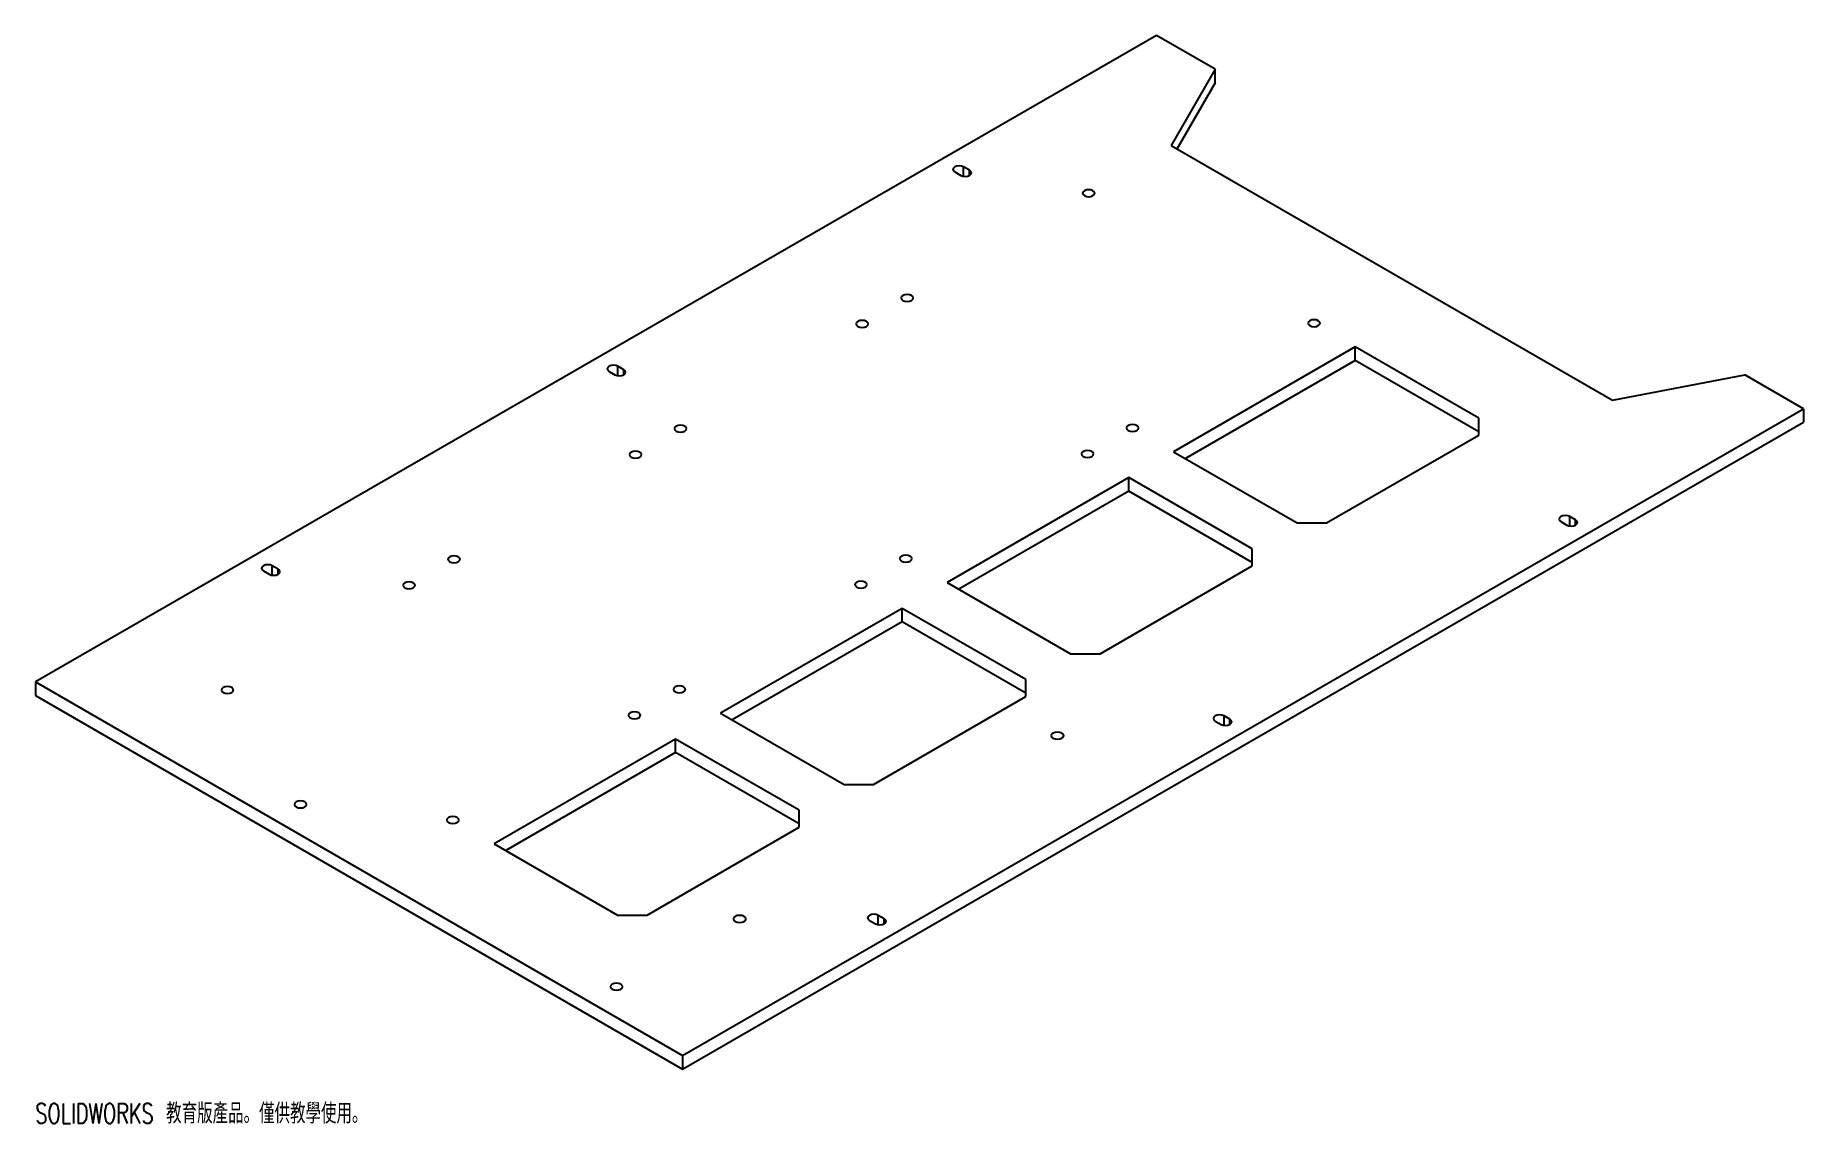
# Paper-space layout '_等角視' of a CAD drawing. Header units: millimetres. Extents: x -212 to 212, y -136 to 126.
import ezdxf

# ---------------------------------------------------------------- set-up
doc = ezdxf.new("R2010")
doc.units = ezdxf.units.MM
doc.styles.add('SLDTEXTSTYLE0', font='TXT', dxfattribs={"width": 0.7, "bigfont": 'bigfont'})

psp = doc.layouts.new('_等角視')

# ---------------------------------------------------------------- linework, layer by layer
at = {"color": 7, "linetype": 'Continuous', "lineweight": 25}
for p, q in [((56.92, 125.93), (-212.49, -29.59)), ((71.06, 117.77), (56.92, 125.93)), ((71.06, 117.77), (60.46, 99.4)), ((71.06, 114.5), (71.06, 117.77)), ((71.06, 114.5), (61.87, 98.58)), ((60.46, 99.4), (166.52, 38.17)), ((12.02, 93.48), (10.61, 94.3)), ((8.49, 93.07), (9.9, 92.25)), ((104.72, 50.99), (61.08, 25.79)), ((104.72, 47.72), (63.91, 24.16)), ((134.42, 33.84), (104.72, 50.99)), ((104.72, 47.72), (104.72, 50.99)), ((134.42, 30.57), (104.72, 47.72)), ((-74.6, 45.11), (-73.19, 44.29)), ((-71.06, 45.52), (-72.48, 46.33)), ((166.52, 38.17), (198.34, 44.29)), ((212.49, 36.13), (198.34, 44.29)), ((-56.92, -119.4), (212.49, 36.13)), ((212.49, 36.13), (212.49, 32.86)), ((-56.92, -122.67), (212.49, 32.86)), ((97.85, 8.65), (134.42, 29.76)), ((134.42, 29.76), (134.42, 33.84)), ((61.08, 25.79), (90.78, 8.65)), ((50.28, 19.55), (6.63, -5.64)), ((79.97, 2.41), (50.28, 19.55)), ((50.28, 16.29), (50.28, 19.55)), ((50.28, 16.29), (9.46, -7.27)), ((79.97, -0.86), (50.28, 16.29)), ((90.78, 8.65), (97.85, 8.65)), ((154.15, 8.98), (155.56, 8.16)), ((157.68, 9.39), (156.27, 10.21)), ((79.97, -1.67), (79.97, 2.41)), ((-157.68, -2.86), (-156.27, -3.67)), ((-154.15, -2.45), (-155.56, -1.63)), ((43.4, -22.79), (79.97, -1.67)), ((6.63, -5.64), (36.33, -22.79)), ((-4.17, -11.88), (-47.81, -37.07)), ((25.53, -29.02), (-4.17, -11.88)), ((-4.17, -15.14), (-4.17, -11.88)), ((-4.17, -15.14), (-44.99, -38.71)), ((25.53, -32.29), (-4.17, -15.14)), ((36.33, -22.79), (43.4, -22.79)), ((-212.49, -29.59), (-212.49, -32.86)), ((-212.49, -29.59), (-56.92, -119.4)), ((25.53, -33.1), (25.53, -29.02)), ((-212.49, -32.86), (-56.92, -122.67)), ((-11.05, -54.22), (25.53, -33.1)), ((-47.81, -37.07), (-18.12, -54.22)), ((74.6, -38.57), (73.19, -37.76)), ((71.06, -38.98), (72.48, -39.8)), ((-58.62, -43.31), (-102.26, -68.5)), ((-58.62, -46.58), (-99.43, -70.14)), ((-28.92, -60.45), (-58.62, -43.31)), ((-58.62, -46.58), (-58.62, -43.31)), ((-28.92, -63.72), (-58.62, -46.58)), ((-18.12, -54.22), (-11.05, -54.22)), ((-28.92, -64.54), (-28.92, -60.45)), ((-65.49, -85.65), (-28.92, -64.54)), ((-102.26, -68.5), (-72.56, -85.65)), ((-72.56, -85.65), (-65.49, -85.65)), ((-12.02, -86.95), (-10.61, -87.76)), ((-8.49, -86.54), (-9.9, -85.72)), ((-56.92, -119.4), (-56.92, -122.67))]:
    psp.add_line(p, q, dxfattribs=at)
at = {"color": 8, "linetype": 'Continuous', "lineweight": 25}
for p, q in [((10.61, 92.03), (10.61, 94.3)), ((12.02, 92.25), (12.02, 93.48)), ((-72.48, 44.06), (-72.48, 46.33)), ((-71.06, 44.29), (-71.06, 45.52)), ((156.27, 7.94), (156.27, 10.21)), ((157.68, 8.16), (157.68, 9.39)), ((-155.56, -3.9), (-155.56, -1.63)), ((-154.15, -3.67), (-154.15, -2.45)), ((73.19, -40.03), (73.19, -37.76)), ((74.6, -39.8), (74.6, -38.57)), ((-9.9, -87.99), (-9.9, -85.72)), ((-8.49, -87.76), (-8.49, -86.54))]:
    psp.add_line(p, q, dxfattribs=at)
at = {"color": 7, "linetype": 'Continuous', "lineweight": 25, "flags": 128}
for points in [[(10.61, 94.3), (10.12, 94.48), (9.55, 94.55), (8.97, 94.48), (8.49, 94.3), (8.16, 94.01), (8.05, 93.68), (8.16, 93.35), (8.49, 93.07)], [(9.9, 92.25), (10.39, 92.07), (10.96, 92), (11.53, 92.07), (12.02, 92.25), (12.35, 92.54), (12.46, 92.87), (12.35, 93.2), (12.02, 93.48)], [(39.63, 87.38), (40.1, 87.2), (40.66, 87.13), (41.21, 87.2), (41.68, 87.38), (42, 87.65), (42.11, 87.97), (42, 88.29), (41.68, 88.56), (41.21, 88.74), (40.66, 88.81), (40.1, 88.74), (39.63, 88.56), (39.32, 88.29), (39.21, 87.97), (39.32, 87.65), (39.63, 87.38)], [(-4.01, 62.18), (-3.54, 62), (-2.98, 61.94), (-2.43, 62), (-1.96, 62.18), (-1.64, 62.45), (-1.53, 62.77), (-1.64, 63.09), (-1.96, 63.37), (-2.43, 63.55), (-2.98, 63.61), (-3.54, 63.55), (-4.01, 63.37), (-4.32, 63.09), (-4.43, 62.77), (-4.32, 62.45), (-4.01, 62.18)], [(-14.81, 55.94), (-14.34, 55.76), (-13.79, 55.7), (-13.23, 55.76), (-12.76, 55.94), (-12.45, 56.22), (-12.34, 56.54), (-12.45, 56.86), (-12.76, 57.13), (-13.23, 57.31), (-13.79, 57.37), (-14.34, 57.31), (-14.81, 57.13), (-15.13, 56.86), (-15.24, 56.54), (-15.13, 56.22), (-14.81, 55.94)], [(93.8, 56.11), (94.27, 55.93), (94.82, 55.86), (95.38, 55.93), (95.85, 56.11), (96.16, 56.38), (96.27, 56.7), (96.16, 57.02), (95.85, 57.29), (95.38, 57.47), (94.82, 57.54), (94.27, 57.47), (93.8, 57.29), (93.48, 57.02), (93.37, 56.7), (93.48, 56.38), (93.8, 56.11)], [(-72.48, 46.33), (-72.97, 46.52), (-73.54, 46.59), (-74.11, 46.52), (-74.6, 46.33), (-74.92, 46.05), (-75.04, 45.72), (-74.92, 45.39), (-74.6, 45.11)], [(-73.19, 44.29), (-72.7, 44.1), (-72.12, 44.04), (-71.55, 44.1), (-71.06, 44.29), (-70.74, 44.57), (-70.62, 44.9), (-70.74, 45.23), (-71.06, 45.52)], [(-58.46, 30.75), (-57.99, 30.57), (-57.43, 30.51), (-56.88, 30.57), (-56.41, 30.75), (-56.09, 31.02), (-55.98, 31.34), (-56.09, 31.66), (-56.41, 31.93), (-56.88, 32.12), (-57.43, 32.18), (-57.99, 32.12), (-58.46, 31.93), (-58.77, 31.66), (-58.88, 31.34), (-58.77, 31.02), (-58.46, 30.75)], [(50.16, 30.91), (50.63, 30.73), (51.18, 30.67), (51.74, 30.73), (52.21, 30.91), (52.52, 31.19), (52.63, 31.51), (52.52, 31.83), (52.21, 32.1), (51.74, 32.28), (51.18, 32.34), (50.63, 32.28), (50.16, 32.1), (49.84, 31.83), (49.73, 31.51), (49.84, 31.19), (50.16, 30.91)], [(-69.26, 24.51), (-68.79, 24.33), (-68.24, 24.27), (-67.68, 24.33), (-67.21, 24.51), (-66.9, 24.78), (-66.79, 25.11), (-66.9, 25.43), (-67.21, 25.7), (-67.68, 25.88), (-68.24, 25.94), (-68.79, 25.88), (-69.26, 25.7), (-69.58, 25.43), (-69.69, 25.11), (-69.58, 24.78), (-69.26, 24.51)], [(39.35, 24.68), (39.82, 24.5), (40.38, 24.43), (40.93, 24.5), (41.4, 24.68), (41.72, 24.95), (41.83, 25.27), (41.72, 25.59), (41.4, 25.86), (40.93, 26.04), (40.38, 26.11), (39.82, 26.04), (39.35, 25.86), (39.04, 25.59), (38.93, 25.27), (39.04, 24.95), (39.35, 24.68)], [(156.27, 10.21), (155.78, 10.39), (155.21, 10.46), (154.64, 10.39), (154.15, 10.21), (153.82, 9.92), (153.71, 9.59), (153.82, 9.26), (154.15, 8.98)], [(155.56, 8.16), (156.05, 7.98), (156.62, 7.91), (157.2, 7.98), (157.68, 8.16), (158.01, 8.45), (158.12, 8.78), (158.01, 9.11), (157.68, 9.39)], [(-112.9, -0.68), (-112.43, -0.86), (-111.88, -0.93), (-111.32, -0.86), (-110.85, -0.68), (-110.54, -0.41), (-110.43, -0.09), (-110.54, 0.23), (-110.85, 0.5), (-111.32, 0.68), (-111.88, 0.75), (-112.43, 0.68), (-112.9, 0.5), (-113.22, 0.23), (-113.33, -0.09), (-113.22, -0.41), (-112.9, -0.68)], [(-4.29, -0.52), (-3.82, -0.7), (-3.27, -0.76), (-2.71, -0.7), (-2.24, -0.52), (-1.93, -0.25), (-1.82, 0.07), (-1.93, 0.39), (-2.24, 0.67), (-2.71, 0.85), (-3.27, 0.91), (-3.82, 0.85), (-4.29, 0.67), (-4.61, 0.39), (-4.72, 0.07), (-4.61, -0.25), (-4.29, -0.52)], [(-155.56, -1.63), (-156.05, -1.44), (-156.62, -1.38), (-157.2, -1.44), (-157.68, -1.63), (-158.01, -1.91), (-158.12, -2.24), (-158.01, -2.58), (-157.68, -2.86)], [(-156.27, -3.67), (-155.78, -3.86), (-155.21, -3.93), (-154.64, -3.86), (-154.15, -3.67), (-153.82, -3.39), (-153.71, -3.06), (-153.82, -2.73), (-154.15, -2.45)], [(-123.71, -6.92), (-123.24, -7.1), (-122.68, -7.16), (-122.13, -7.1), (-121.66, -6.92), (-121.34, -6.65), (-121.23, -6.33), (-121.34, -6.01), (-121.66, -5.73), (-122.13, -5.55), (-122.68, -5.49), (-123.24, -5.55), (-123.71, -5.73), (-124.02, -6.01), (-124.13, -6.33), (-124.02, -6.65), (-123.71, -6.92)], [(-15.1, -6.76), (-14.63, -6.94), (-14.07, -7), (-13.52, -6.94), (-13.05, -6.76), (-12.73, -6.48), (-12.62, -6.16), (-12.73, -5.84), (-13.05, -5.57), (-13.52, -5.39), (-14.07, -5.33), (-14.63, -5.39), (-15.1, -5.57), (-15.41, -5.84), (-15.52, -6.16), (-15.41, -6.48), (-15.1, -6.76)], [(-167.35, -32.11), (-166.88, -32.29), (-166.33, -32.36), (-165.77, -32.29), (-165.3, -32.11), (-164.99, -31.84), (-164.88, -31.52), (-164.99, -31.2), (-165.3, -30.93), (-165.77, -30.75), (-166.33, -30.68), (-166.88, -30.75), (-167.35, -30.93), (-167.67, -31.2), (-167.78, -31.52), (-167.67, -31.84), (-167.35, -32.11)], [(-58.74, -31.95), (-58.27, -32.13), (-57.71, -32.19), (-57.16, -32.13), (-56.69, -31.95), (-56.37, -31.68), (-56.26, -31.36), (-56.37, -31.04), (-56.69, -30.77), (-57.16, -30.58), (-57.71, -30.52), (-58.27, -30.58), (-58.74, -30.77), (-59.05, -31.04), (-59.16, -31.36), (-59.05, -31.68), (-58.74, -31.95)], [(-69.54, -38.19), (-69.07, -38.37), (-68.52, -38.43), (-67.96, -38.37), (-67.49, -38.19), (-67.18, -37.92), (-67.07, -37.6), (-67.18, -37.27), (-67.49, -37), (-67.96, -36.82), (-68.52, -36.76), (-69.07, -36.82), (-69.54, -37), (-69.86, -37.27), (-69.97, -37.6), (-69.86, -37.92), (-69.54, -38.19)], [(73.19, -37.76), (72.7, -37.57), (72.12, -37.5), (71.55, -37.57), (71.06, -37.76), (70.74, -38.04), (70.62, -38.37), (70.74, -38.7), (71.06, -38.98)], [(32.08, -43.12), (32.57, -43.3), (33.15, -43.37), (33.72, -43.3), (34.21, -43.12), (34.53, -42.84), (34.65, -42.5), (34.53, -42.17), (34.21, -41.89), (33.72, -41.7), (33.15, -41.64), (32.57, -41.7), (32.08, -41.89), (31.76, -42.17), (31.65, -42.5), (31.76, -42.84), (32.08, -43.12)], [(72.48, -39.8), (72.97, -39.99), (73.54, -40.05), (74.11, -39.99), (74.6, -39.8), (74.92, -39.52), (75.04, -39.19), (74.92, -38.86), (74.6, -38.57)], [(-149.77, -59.63), (-149.3, -59.82), (-148.75, -59.88), (-148.19, -59.82), (-147.72, -59.63), (-147.41, -59.36), (-147.3, -59.04), (-147.41, -58.72), (-147.72, -58.45), (-148.19, -58.27), (-148.75, -58.21), (-149.3, -58.27), (-149.77, -58.45), (-150.09, -58.72), (-150.2, -59.04), (-150.09, -59.36), (-149.77, -59.63)], [(-113.19, -63.38), (-112.72, -63.56), (-112.16, -63.63), (-111.61, -63.56), (-111.14, -63.38), (-110.82, -63.11), (-110.71, -62.79), (-110.82, -62.47), (-111.14, -62.2), (-111.61, -62.02), (-112.16, -61.95), (-112.72, -62.02), (-113.19, -62.2), (-113.5, -62.47), (-113.61, -62.79), (-113.5, -63.11), (-113.19, -63.38)], [(-44.28, -87.2), (-43.8, -87.39), (-43.22, -87.46), (-42.65, -87.39), (-42.16, -87.2), (-41.84, -86.92), (-41.72, -86.59), (-41.84, -86.26), (-42.16, -85.98), (-42.65, -85.79), (-43.22, -85.72), (-43.8, -85.79), (-44.28, -85.98), (-44.61, -86.26), (-44.72, -86.59), (-44.61, -86.92), (-44.28, -87.2)], [(-9.9, -85.72), (-10.39, -85.53), (-10.96, -85.47), (-11.53, -85.53), (-12.02, -85.72), (-12.35, -86), (-12.46, -86.33), (-12.35, -86.67), (-12.02, -86.95)], [(-10.61, -87.76), (-10.12, -87.95), (-9.55, -88.02), (-8.97, -87.95), (-8.49, -87.76), (-8.16, -87.48), (-8.05, -87.15), (-8.16, -86.82), (-8.49, -86.54)], [(-73.86, -103.46), (-73.39, -103.64), (-72.83, -103.7), (-72.28, -103.64), (-71.81, -103.46), (-71.49, -103.19), (-71.38, -102.87), (-71.49, -102.55), (-71.81, -102.27), (-72.28, -102.09), (-72.83, -102.03), (-73.39, -102.09), (-73.86, -102.27), (-74.17, -102.55), (-74.28, -102.87), (-74.17, -103.19), (-73.86, -103.46)]]:
    psp.add_lwpolyline(points, dxfattribs=at)

# ---------------------------------------------------------------- texts
at = {"color": 7, "linetype": 'Continuous', "insert": (-212.49, -130.94), "char_height": 4.8336, "attachment_point": 1, "style": 'SLDTEXTSTYLE0'}
psp.add_mtext('SOLIDWORKS 教育版產品。僅供教學使用。', dxfattribs=at)

doc.saveas('drawing.dxf')
